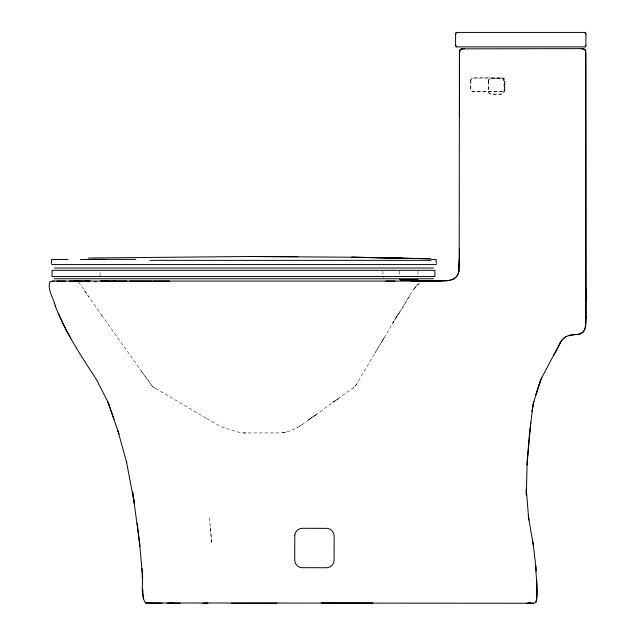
<?xml version="1.0" encoding="UTF-8"?>
<svg xmlns="http://www.w3.org/2000/svg" width="635" height="635" viewBox="0 0 635 635"><rect width="100%" height="100%" fill="white"/><g stroke="black" fill="none" stroke-linecap="round" stroke-linejoin="round"><path stroke-width="0.48" stroke-dasharray="3.17 2.38" d="M99.925 275.884L100.409 271.089M413.861 289.409L416.933 285.115L420.029 282.758C409.265 291.179 405.36 306.078 396.764 316.468L355.306 386.255L301.292 425.244C295.148 428.903 288.29 432.213 281.138 432.943L243.157 432.943L239.435 432.498L221.528 426.934L206.28 418.259M381.865 341.566L384.477 337.233L374.801 353.29M396.764 316.468L392.732 323.112L399.32 312.372M396.454 316.992L411.067 293.894M356.751 384.111L352.893 388.485M414.242 288.798L416.004 286.226M302.157 424.625L296.664 427.776M285.758 432.141L281.027 432.943M243.157 432.943L245.88 432.951M141.613 371.443L152.71 386.675L206.438 418.354M152.71 386.675L155.162 388.422M78.565 282.067L88.908 296.966M101.592 315.143L151.527 385.366M84.391 290.489L101.933 315.627M382.707 271.089L383.373 277.805M209.494 517.771L211.78 543.703L210.383 527.415M417.989 271.089L417.989 275.78M399.582 271.089L399.582 275.78M470.567 80.177L470.567 89.186L471.106 90.503L472.583 91.488L502.301 91.583L503.976 91.011L504.968 89.535L505.039 80.177L504.492 78.859L503.015 77.875L472.94 77.803L471.345 78.589L470.567 80.177M470.876 80.216L470.853 88.821A2.445 2.445 0 0 0 472.98 91.249L502.301 91.273A2.445 2.445 0 0 0 504.722 89.146L504.746 80.542A2.445 2.445 0 0 0 502.618 78.113L473.297 78.089A2.445 2.445 0 0 0 470.876 80.216M488.212 80.962L488.212 91.472L489.442 93.607L490.982 94.242L501.071 94.274L503.626 93.012L504.261 91.472L504.293 81.383L503.031 78.827L501.491 78.184L490.982 78.184L489.125 79.105L488.212 80.962M488.434 80.994L488.41 91.051A3 3 0 0 0 491.014 94.02L501.071 94.043A3 3 0 0 0 504.039 91.44L504.071 81.383A3 3 0 0 0 501.459 78.415L491.403 78.383A3 3 0 0 0 488.434 80.994M316.246 414.591L307.658 420.441L316.246 414.591M338.344 398.772L333.018 402.177L338.344 398.772"/><path stroke-width="0.95" d="M459.502 255.453L459.502 248.571M459.51 117.404L459.51 53.237L459.724 50.379L461.169 48.863L580.946 48.625L583.867 48.863L585.668 50.395L585.954 318.373C586.534 324.81 585.43 334.748 576.842 334.518C569.428 334.105 561.745 337.241 559.284 344.813M585.986 289.917L585.954 318.373M585.914 299.99L585.891 53.134L584.922 49.403L580.866 48.625M459.399 261.295L459.192 267.589L459.422 52.911L460.24 49.411L464.193 48.625M459.391 265.065L458.787 271.272L459.454 255.794M459.375 265.366L459.43 259.35M585.891 316.571L585.295 327.295L584.256 330.517L583.041 332.176L579.199 334.097L568.285 335.677M526.248 488.934L528.622 518.033L533.051 543.346L535.829 566.214C535.551 578.104 539.321 591.423 535.575 602.734M526.209 490.212L526.336 494.546L527.201 461.097L529.415 434.483L533.154 403.923L540.798 379.524L553.879 354.79M526.994 465.042L530.773 422.791M51.308 263.422L51.697 260.35M532.709 406.725L532.09 411.567L532.892 405.36M532.694 406.876L533.821 401.376M540.306 380.786L535.932 394.589L541.822 377.38M536.17 602.043L536.845 598.361L536.511 578.985M455.676 34.052L456.351 32.425M585.224 46.879L585.891 45.252L585.994 34.052L585.319 32.425L456.255 32.425L455.581 34.052L455.581 45.252L456.255 46.879L585.319 46.879L585.994 45.252M553.339 355.783C557.879 349.758 559.324 340.479 566.277 336.423M553.712 354.846L560.578 342.511M451.564 279.852C455.851 278.86 458.541 274.78 458.93 270.566C457.597 283.361 441.365 280.829 432.483 281.059L441.055 281.003M533.932 603.115L534.599 602.94M449.334 280.384L450.485 280.146M424.283 281.551L434.046 281.075L416.846 281.067M54.126 281.059L49.959 281.623C46.903 289.711 53.864 298.347 55.332 306.149M448.135 280.567L410.845 281.067M424.728 281.488L434.34 281.075L74.327 281.067M94.409 281.71L96.536 281.503M529.296 602.933L530.455 602.901M428.633 281.186L434.046 281.075M88.273 258.032L249.531 256.516M51.308 259.58L68.008 259.382M56.729 281.067L65.453 281.067M85.304 281.075L90.234 281.059M115.181 281.059L100.624 281.067M231.672 603.25L277.058 603.186M526.891 603.25L533.948 603.218L528.034 603.25M91.829 259.286L135.795 259.397M149.939 260.35L431.078 260.35M51.697 264.573L436.404 264.573M54.38 268.018L433.332 268.018M434.269 270.32L52.078 270.32L52.078 276.463L434.269 276.463M54.38 278.757L433.332 278.757M399.582 279.527L417.989 279.527M400.352 280.297L417.227 280.297M89.011 281.067L52.34 281.067M77.605 281.059L69.382 281.067M113.467 281.067L127.04 281.059M151.447 281.067L129.699 281.067M152.837 281.067L169.442 281.067M321.294 602.917L372.705 602.94M166.981 603.25L180.134 603.25M530.423 603.242L145.51 602.956C139.327 593.376 144.383 579.557 141.859 568.754L142.335 578.437M162.036 603.242L145.51 602.956M168.735 603.242L173.807 603.242M202.605 603.242L207.915 603.25M431.459 259.572L436.404 259.58M385.858 281.067L394.93 281.075M80.439 281.075L75.224 281.067L77.78 281.495M297.767 256.691L249.634 256.516L351.679 257.238L430.625 258.786L401.741 258.183M75.494 281.075L76.787 281.186M205.121 602.996L206.772 603.139M529.185 602.893L529.646 603.036M61.944 281.503L62.698 281.805M55.181 305.784C64.81 330.637 79.169 353.219 93.782 375.372L97.203 380.96L108.196 402.574L113.943 418.989M70.779 338.193L66.215 330.248L58.349 313.277M585.224 32.425L585.891 34.052M455.676 45.252L456.351 46.879M109.466 405.717L107.902 401.995L118.761 433.372L118.951 434.07L117.808 430.514L126.69 462.629L126.452 461.701L134.326 503.055L132.644 492.022L139.636 543.354L141.859 568.754M54.221 303.212L54.404 303.76M532.463 539.806L533.297 545.108M528.947 520.065L528.264 514.969M143.55 599.607L142.732 589.216M436.023 260.35L436.404 263.422M137.176 523.216L139.883 546.402M535.821 566.158L536.21 570.944M526.256 492.697L526.447 495.205M434.872 270.32L434.872 276.463M80.454 259.548A141.43 1.159 0.4 0 1 104.958 259.509M294.775 535.035L294.711 559.983A7.755 7.755 0 0 0 301.45 567.674L326.398 567.738A7.755 7.755 0 0 0 334.089 560.999L334.153 536.051A7.755 7.755 0 0 0 327.414 528.36L302.466 528.296A7.755 7.755 0 0 0 294.775 535.035M104.584 281.091L101.068 281.067L108.958 281.138L104.584 281.091M401.741 258.056L351.679 257.238L401.741 258.104M79.812 281.218L78.589 281.083L80.859 281.503L79.812 281.218"/></g></svg>
